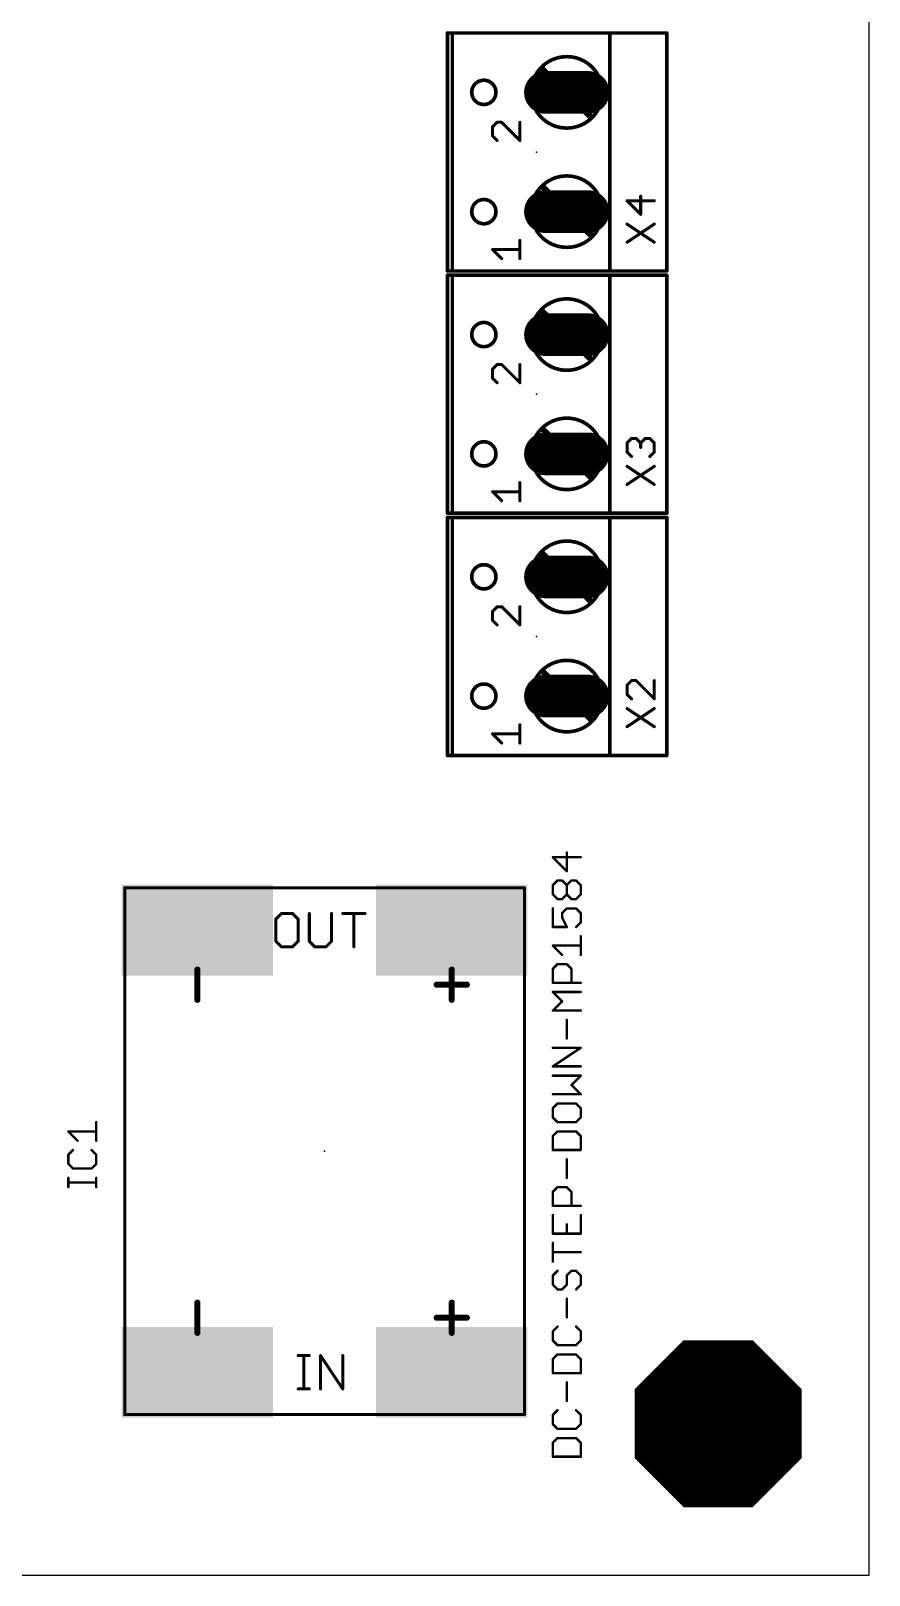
# Model space of a CAD drawing. Extents: x 28 to 146, y 32 to 158.
# Drawn here: x 110.9 to 146, y 31.8 to 96.5 of the extents above; entities that cross this region are included whole.
import ezdxf

# ---------------------------------------------------------------- set-up
doc = ezdxf.new("R2010")
doc.units = 0
for name, color, linetype in [('17', 94, 'CONTINUOUS'), ('18', 94, 'CONTINUOUS'), ('20', 178, 'CONTINUOUS'), ('21', 251, 'CONTINUOUS'), ('23', 178, 'CONTINUOUS'), ('25', 251, 'CONTINUOUS'), ('27', 251, 'CONTINUOUS'), ('51', 251, 'CONTINUOUS')]:
    doc.layers.add(name, color=color, linetype=linetype)

# ---------------------------------------------------------------- blocks, each defined once
blk = doc.blocks.new('SQUAREP')
blk.add_solid([(-0.5, -0.5), (0.5, -0.5), (-0.5, 0.5), (0.5, 0.5)])
blk = doc.blocks.new('LONGP100')
at = {"const_width": 1}
blk.add_lwpolyline([(-0.5, 0), (0.5, 0)], dxfattribs=at)
at = {"const_width": 0.5}
for points in [[(-0.5, 0.25, 1), (-0.5, -0.25)], [(0.5, -0.25, 1), (0.5, 0.25)]]:
    blk.add_lwpolyline(points, format="xyb", dxfattribs=at)
blk = doc.blocks.new('OCTAGONV')
at = {"const_width": 0.5}
blk.add_lwpolyline([(-0.25, -0.1036), (-0.25, 0.1036), (-0.1036, 0.25), (0.1036, 0.25), (0.25, 0.1036), (0.25, -0.1036), (0.1036, -0.25), (-0.1036, -0.25), (-0.25, -0.1036), (-0.25, 0.1036)], dxfattribs=at)

msp = doc.modelspace()

# ---------------------------------------------------------------- linework, layer by layer
at = {"layer": '20'}
for p, q in [((146.03, 31.75), (146.03, 158.42)), ((27.94, 31.75), (146.03, 31.75))]:
    msp.add_line(p, q, dxfattribs=at)
at = {"layer": '21'}
for points, const_width in [([(128.346, 96.433), (128.549, 96.433)], 0.1524), ([(128.346, 96.433), (128.346, 86.451)], 0.1524), ([(128.549, 86.451), (128.549, 96.433)], 0.1524), ([(128.549, 96.433), (135.153, 96.433)], 0.1524), ([(135.153, 94.833), (135.153, 96.433)], 0.1524), ([(135.153, 96.433), (137.541, 96.433)], 0.1524), ([(137.541, 86.451), (137.541, 96.433)], 0.1524), ([(130.4282, 92.6872), (130.2375, 92.4965)], 0.127), ([(130.6189, 92.6872), (130.4282, 92.6872)], 0.127), ([(131.3815, 91.9245), (130.6189, 92.6872)], 0.127), ([(131.3815, 92.6872), (131.3815, 91.9245)], 0.127), ([(135.153, 89.829), (135.153, 93.055)], 0.1524), ([(130.2375, 92.4965), (130.2375, 92.1152)], 0.127), ([(130.2375, 92.1152), (130.4282, 91.9245)], 0.127), ([(135.153, 86.451), (135.153, 88.051)], 0.1524), ([(131.3815, 86.9715), (131.3815, 87.7341)], 0.127), ([(130.6189, 86.9715), (130.2375, 87.3528)], 0.127), ([(130.2375, 87.3528), (131.3815, 87.3528)], 0.127), ([(128.549, 86.451), (128.346, 86.451)], 0.1524), ([(128.346, 86.273), (128.549, 86.273)], 0.1524), ([(128.346, 86.273), (128.346, 76.291)], 0.1524), ([(135.153, 86.451), (128.549, 86.451)], 0.1524), ([(128.549, 76.291), (128.549, 86.273)], 0.1524), ([(128.549, 86.273), (135.153, 86.273)], 0.1524), ([(137.541, 86.451), (135.153, 86.451)], 0.1524), ([(135.153, 84.673), (135.153, 86.273)], 0.1524), ([(135.153, 86.273), (137.541, 86.273)], 0.1524), ([(137.541, 76.291), (137.541, 86.273)], 0.1524), ([(135.153, 79.669), (135.153, 82.895)], 0.1524), ([(130.4282, 82.5272), (130.2375, 82.3365)], 0.127), ([(130.2375, 82.3365), (130.2375, 81.9552)], 0.127), ([(130.6189, 82.5272), (130.4282, 82.5272)], 0.127), ([(131.3815, 81.7645), (130.6189, 82.5272)], 0.127), ([(131.3815, 82.5272), (131.3815, 81.7645)], 0.127), ([(130.2375, 81.9552), (130.4282, 81.7645)], 0.127), ([(135.153, 76.291), (135.153, 77.891)], 0.1524), ([(130.6189, 76.8115), (130.2375, 77.1928)], 0.127), ([(130.2375, 77.1928), (131.3815, 77.1928)], 0.127), ([(131.3815, 76.8115), (131.3815, 77.5742)], 0.127), ([(128.549, 76.291), (128.346, 76.291)], 0.1524), ([(128.346, 76.113), (128.549, 76.113)], 0.1524), ([(128.346, 76.113), (128.346, 66.131)], 0.1524), ([(135.153, 76.291), (128.549, 76.291)], 0.1524), ([(128.549, 66.131), (128.549, 76.113)], 0.1524), ([(128.549, 76.113), (135.153, 76.113)], 0.1524), ([(137.541, 76.291), (135.153, 76.291)], 0.1524), ([(135.153, 74.513), (135.153, 76.113)], 0.1524), ([(135.153, 76.113), (137.541, 76.113)], 0.1524), ([(137.541, 66.131), (137.541, 76.113)], 0.1524), ([(135.153, 69.509), (135.153, 72.735)], 0.1524), ([(130.4282, 72.3672), (130.2375, 72.1765)], 0.127), ([(130.2375, 72.1765), (130.2375, 71.7952)], 0.127), ([(130.6189, 72.3672), (130.4282, 72.3672)], 0.127), ([(131.3815, 71.6045), (130.6189, 72.3672)], 0.127), ([(131.3815, 72.3672), (131.3815, 71.6045)], 0.127), ([(130.2375, 71.7952), (130.4282, 71.6045)], 0.127), ([(131.3815, 66.6515), (131.3815, 67.4142)], 0.127), ([(135.153, 66.131), (135.153, 67.731)], 0.1524), ([(130.6189, 66.6515), (130.2375, 67.0328)], 0.127), ([(130.2375, 67.0328), (131.3815, 67.0328)], 0.127), ([(128.549, 66.131), (128.346, 66.131)], 0.1524), ([(135.153, 66.131), (128.549, 66.131)], 0.1524), ([(137.541, 66.131), (135.153, 66.131)], 0.1524), ([(114.808, 38.481), (114.808, 60.579)], 0.127), ([(114.808, 60.579), (131.572, 60.579)], 0.127), ([(131.572, 60.579), (131.572, 38.481)], 0.127), ([(121.3816, 59.5007), (121.1486, 59.2677)], 0.127), ([(121.1486, 59.2677), (121.1486, 58.3355)], 0.127), ([(121.8477, 59.5007), (121.3816, 59.5007)], 0.127), ([(122.0807, 59.2677), (121.8477, 59.5007)], 0.127), ([(122.0807, 58.3355), (122.0807, 59.2677)], 0.127), ([(122.5519, 59.5007), (122.5519, 58.3355)], 0.127), ([(123.484, 58.3355), (123.484, 59.5007)], 0.127), ([(123.9551, 59.5007), (124.8873, 59.5007)], 0.127), ([(124.4212, 58.1025), (124.4212, 59.5007)], 0.127), ([(121.1486, 58.3355), (121.3816, 58.1025)], 0.127), ([(121.8477, 58.1025), (122.0807, 58.3355)], 0.127), ([(122.5519, 58.3355), (122.7849, 58.1025)], 0.127), ([(123.251, 58.1025), (123.484, 58.3355)], 0.127), ([(121.3816, 58.1025), (121.8477, 58.1025)], 0.127), ([(122.7849, 58.1025), (123.251, 58.1025)], 0.127), ([(117.856, 57.15), (117.856, 55.88)], 0.254), ([(128.524, 55.88), (128.524, 57.15)], 0.254), ([(129.159, 56.515), (127.889, 56.515)], 0.254), ([(117.856, 43.18), (117.856, 41.91)], 0.254), ([(128.524, 41.91), (128.524, 43.18)], 0.254), ([(129.159, 42.545), (127.889, 42.545)], 0.254), ([(122.0841, 40.9587), (122.5502, 40.9587)], 0.127), ([(122.3171, 39.5605), (122.3171, 40.9587)], 0.127), ([(123.0196, 39.5605), (123.0196, 40.9587)], 0.127), ([(123.0196, 40.9587), (123.9517, 39.5605)], 0.127), ([(123.9517, 39.5605), (123.9517, 40.9587)], 0.127), ([(122.0841, 39.5605), (122.5502, 39.5605)], 0.127), ([(131.572, 38.481), (114.808, 38.481)], 0.127)]:
    msp.add_lwpolyline(points, dxfattribs=dict(at, const_width=const_width))
for points, const_width in [([(128.346, 96.4711, 1), (128.346, 96.3949)], 0.0762), ([(128.3841, 96.433, 1), (128.3079, 96.433)], 0.0762), ([(128.5871, 96.433, 1), (128.5109, 96.433)], 0.0762), ([(128.549, 96.4711, 1), (128.549, 96.3949)], 0.0762), ([(128.549, 96.3949, 1), (128.549, 96.4711)], 0.0762), ([(135.1911, 96.433, 1), (135.1149, 96.433)], 0.0762), ([(135.153, 96.4711, 1), (135.153, 96.3949)], 0.0762), ([(135.153, 96.3949, 1), (135.153, 96.4711)], 0.0762), ([(137.5791, 96.433, 1), (137.5029, 96.433)], 0.0762), ([(137.541, 96.3949, 1), (137.541, 96.4711)], 0.0762), ([(135.1149, 94.833, 1), (135.1911, 94.833)], 0.0762), ([(129.8702, 93.4358, 1), (129.8702, 94.4518, 1), (129.8702, 93.4358)], 0.1524), ([(130.4282, 92.7189, 1), (130.4282, 92.6554)], 0.0635), ([(130.4506, 92.6647, 1), (130.4057, 92.7096)], 0.0635), ([(130.6413, 92.7096, 1), (130.5964, 92.6647)], 0.0635), ([(130.6189, 92.6554, 1), (130.6189, 92.7189)], 0.0635), ([(131.4133, 92.6872, 1), (131.3498, 92.6872)], 0.0635), ([(135.1911, 93.055, 1), (135.1149, 93.055)], 0.0762), ([(130.2693, 92.4965, 1), (130.2058, 92.4965)], 0.0635), ([(130.2151, 92.5189, 1), (130.26, 92.474)], 0.0635), ([(130.26, 92.1376, 1), (130.2151, 92.0927)], 0.0635), ([(130.2058, 92.1152, 1), (130.2693, 92.1152)], 0.0635), ([(130.4057, 91.902, 1), (130.4506, 91.947)], 0.0635), ([(131.359, 91.902, 1), (131.404, 91.947)], 0.0635), ([(131.3498, 91.9245, 1), (131.4133, 91.9245)], 0.0635), ([(129.8702, 88.432, 1), (129.8702, 89.448, 1), (129.8702, 88.432)], 0.1524), ([(135.1149, 89.829, 1), (135.1911, 89.829)], 0.0762), ([(135.1911, 88.051, 1), (135.1149, 88.051)], 0.0762), ([(131.4133, 87.7341, 1), (131.3498, 87.7341)], 0.0635), ([(130.2375, 87.3846, 1), (130.2375, 87.3211)], 0.0635), ([(130.26, 87.3753, 1), (130.2151, 87.3304)], 0.0635), ([(130.5964, 86.949, 1), (130.6413, 86.994)], 0.0635), ([(131.3498, 86.9715, 1), (131.4133, 86.9715)], 0.0635), ([(131.3815, 87.3211, 1), (131.3815, 87.3846)], 0.0635), ([(128.346, 86.4891, 1), (128.346, 86.4129)], 0.0762), ([(128.3079, 86.451, 1), (128.3841, 86.451)], 0.0762), ([(128.346, 86.3111, 1), (128.346, 86.2349)], 0.0762), ([(128.3841, 86.273, 1), (128.3079, 86.273)], 0.0762), ([(128.549, 86.4891, 1), (128.549, 86.4129)], 0.0762), ([(128.5109, 86.451, 1), (128.5871, 86.451)], 0.0762), ([(128.5871, 86.273, 1), (128.5109, 86.273)], 0.0762), ([(128.549, 86.3111, 1), (128.549, 86.2349)], 0.0762), ([(128.549, 86.4129, 1), (128.549, 86.4891)], 0.0762), ([(128.549, 86.2349, 1), (128.549, 86.3111)], 0.0762), ([(135.153, 86.4891, 1), (135.153, 86.4129)], 0.0762), ([(135.1149, 86.451, 1), (135.1911, 86.451)], 0.0762), ([(135.1911, 86.273, 1), (135.1149, 86.273)], 0.0762), ([(135.153, 86.3111, 1), (135.153, 86.2349)], 0.0762), ([(135.153, 86.4129, 1), (135.153, 86.4891)], 0.0762), ([(135.153, 86.2349, 1), (135.153, 86.3111)], 0.0762), ([(137.5029, 86.451, 1), (137.5791, 86.451)], 0.0762), ([(137.5791, 86.273, 1), (137.5029, 86.273)], 0.0762), ([(137.541, 86.4129, 1), (137.541, 86.4891)], 0.0762), ([(137.541, 86.2349, 1), (137.541, 86.3111)], 0.0762), ([(129.8702, 83.2758, 1), (129.8702, 84.2918, 1), (129.8702, 83.2758)], 0.1524), ([(135.1149, 84.673, 1), (135.1911, 84.673)], 0.0762), ([(135.1911, 82.895, 1), (135.1149, 82.895)], 0.0762), ([(130.2693, 82.3365, 1), (130.2058, 82.3365)], 0.0635), ([(130.2151, 82.3589, 1), (130.26, 82.314)], 0.0635), ([(130.4282, 82.5589, 1), (130.4282, 82.4954)], 0.0635), ([(130.4506, 82.5047, 1), (130.4057, 82.5496)], 0.0635), ([(130.6413, 82.5496, 1), (130.5964, 82.5047)], 0.0635), ([(130.6189, 82.4954, 1), (130.6189, 82.5589)], 0.0635), ([(131.4133, 82.5272, 1), (131.3498, 82.5272)], 0.0635), ([(130.26, 81.9776, 1), (130.2151, 81.9327)], 0.0635), ([(130.2058, 81.9552, 1), (130.2693, 81.9552)], 0.0635), ([(130.4057, 81.742, 1), (130.4506, 81.787)], 0.0635), ([(131.3498, 81.7645, 1), (131.4133, 81.7645)], 0.0635), ([(131.359, 81.742, 1), (131.404, 81.787)], 0.0635), ([(135.1149, 79.669, 1), (135.1911, 79.669)], 0.0762), ([(129.8702, 78.272, 1), (129.8702, 79.288, 1), (129.8702, 78.272)], 0.1524), ([(135.1911, 77.891, 1), (135.1149, 77.891)], 0.0762), ([(130.2375, 77.2246, 1), (130.2375, 77.1611)], 0.0635), ([(130.26, 77.2153, 1), (130.2151, 77.1704)], 0.0635), ([(131.4133, 77.5742, 1), (131.3498, 77.5742)], 0.0635), ([(131.3815, 77.1611, 1), (131.3815, 77.2246)], 0.0635), ([(130.5964, 76.789, 1), (130.6413, 76.834)], 0.0635), ([(131.3498, 76.8115, 1), (131.4133, 76.8115)], 0.0635), ([(128.346, 76.3291, 1), (128.346, 76.2529)], 0.0762), ([(128.3079, 76.291, 1), (128.3841, 76.291)], 0.0762), ([(128.346, 76.1511, 1), (128.346, 76.0749)], 0.0762), ([(128.3841, 76.113, 1), (128.3079, 76.113)], 0.0762), ([(128.549, 76.3291, 1), (128.549, 76.2529)], 0.0762), ([(128.5109, 76.291, 1), (128.5871, 76.291)], 0.0762), ([(128.5871, 76.113, 1), (128.5109, 76.113)], 0.0762), ([(128.549, 76.1511, 1), (128.549, 76.0749)], 0.0762), ([(128.549, 76.2529, 1), (128.549, 76.3291)], 0.0762), ([(128.549, 76.0749, 1), (128.549, 76.1511)], 0.0762), ([(135.153, 76.3291, 1), (135.153, 76.2529)], 0.0762), ([(135.1149, 76.291, 1), (135.1911, 76.291)], 0.0762), ([(135.1911, 76.113, 1), (135.1149, 76.113)], 0.0762), ([(135.153, 76.1511, 1), (135.153, 76.0749)], 0.0762), ([(135.153, 76.2529, 1), (135.153, 76.3291)], 0.0762), ([(135.153, 76.0749, 1), (135.153, 76.1511)], 0.0762), ([(137.5029, 76.291, 1), (137.5791, 76.291)], 0.0762), ([(137.5791, 76.113, 1), (137.5029, 76.113)], 0.0762), ([(137.541, 76.2529, 1), (137.541, 76.3291)], 0.0762), ([(137.541, 76.0749, 1), (137.541, 76.1511)], 0.0762), ([(135.1149, 74.513, 1), (135.1911, 74.513)], 0.0762), ([(129.8702, 73.1158, 1), (129.8702, 74.1318, 1), (129.8702, 73.1158)], 0.1524), ([(135.1911, 72.735, 1), (135.1149, 72.735)], 0.0762), ([(130.2693, 72.1765, 1), (130.2058, 72.1765)], 0.0635), ([(130.2151, 72.1989, 1), (130.26, 72.154)], 0.0635), ([(130.4282, 72.3989, 1), (130.4282, 72.3354)], 0.0635), ([(130.4506, 72.3447, 1), (130.4057, 72.3896)], 0.0635), ([(130.6413, 72.3896, 1), (130.5964, 72.3447)], 0.0635), ([(130.6189, 72.3354, 1), (130.6189, 72.3989)], 0.0635), ([(131.4133, 72.3672, 1), (131.3498, 72.3672)], 0.0635), ([(130.26, 71.8176, 1), (130.2151, 71.7727)], 0.0635), ([(130.2058, 71.7952, 1), (130.2693, 71.7952)], 0.0635), ([(130.4057, 71.582, 1), (130.4506, 71.627)], 0.0635), ([(131.3498, 71.6045, 1), (131.4133, 71.6045)], 0.0635), ([(131.359, 71.582, 1), (131.404, 71.627)], 0.0635), ([(135.1149, 69.509, 1), (135.1911, 69.509)], 0.0762), ([(129.8702, 68.112, 1), (129.8702, 69.128, 1), (129.8702, 68.112)], 0.1524), ([(131.4133, 67.4142, 1), (131.3498, 67.4142)], 0.0635), ([(135.1911, 67.731, 1), (135.1149, 67.731)], 0.0762), ([(130.2375, 67.0646, 1), (130.2375, 67.0011)], 0.0635), ([(130.26, 67.0553, 1), (130.2151, 67.0104)], 0.0635), ([(131.3815, 67.0011, 1), (131.3815, 67.0646)], 0.0635), ([(128.346, 66.1691, 1), (128.346, 66.0929)], 0.0762), ([(128.3079, 66.131, 1), (128.3841, 66.131)], 0.0762), ([(128.549, 66.1691, 1), (128.549, 66.0929)], 0.0762), ([(128.5109, 66.131, 1), (128.5871, 66.131)], 0.0762), ([(128.549, 66.0929, 1), (128.549, 66.1691)], 0.0762), ([(130.5964, 66.629, 1), (130.6413, 66.674)], 0.0635), ([(131.3498, 66.6515, 1), (131.4133, 66.6515)], 0.0635), ([(135.153, 66.1691, 1), (135.153, 66.0929)], 0.0762), ([(135.1149, 66.131, 1), (135.1911, 66.131)], 0.0762), ([(135.153, 66.0929, 1), (135.153, 66.1691)], 0.0762), ([(137.5029, 66.131, 1), (137.5791, 66.131)], 0.0762), ([(137.541, 66.0929, 1), (137.541, 66.1691)], 0.0762), ([(114.808, 60.6108, 1), (114.808, 60.5472)], 0.0635), ([(114.8398, 60.579, 1), (114.7763, 60.579)], 0.0635), ([(131.6037, 60.579, 1), (131.5403, 60.579)], 0.0635), ([(131.572, 60.5472, 1), (131.572, 60.6108)], 0.0635), ([(121.1803, 59.2677, 1), (121.1168, 59.2677)], 0.0635), ([(121.1261, 59.2901, 1), (121.171, 59.2452)], 0.0635), ([(121.3816, 59.5324, 1), (121.3816, 59.4689)], 0.0635), ([(121.4041, 59.4782, 1), (121.3592, 59.5231)], 0.0635), ([(121.8701, 59.5231, 1), (121.8252, 59.4782)], 0.0635), ([(121.8477, 59.4689, 1), (121.8477, 59.5324)], 0.0635), ([(122.1125, 59.2677, 1), (122.049, 59.2677)], 0.0635), ([(122.0583, 59.2452, 1), (122.1032, 59.2901)], 0.0635), ([(122.5836, 59.5007, 1), (122.5201, 59.5007)], 0.0635), ([(123.5157, 59.5007, 1), (123.4522, 59.5007)], 0.0635), ([(123.9551, 59.5324, 1), (123.9551, 59.4689)], 0.0635), ([(124.453, 59.5007, 1), (124.3894, 59.5007)], 0.0635), ([(124.8873, 59.4689, 1), (124.8873, 59.5324)], 0.0635), ([(121.1168, 58.3355, 1), (121.1803, 58.3355)], 0.0635), ([(121.171, 58.358, 1), (121.1261, 58.3131)], 0.0635), ([(122.049, 58.3355, 1), (122.1125, 58.3355)], 0.0635), ([(122.1032, 58.3131, 1), (122.0583, 58.358)], 0.0635), ([(122.5201, 58.3355, 1), (122.5836, 58.3355)], 0.0635), ([(122.5743, 58.358, 1), (122.5294, 58.3131)], 0.0635), ([(123.4522, 58.3355, 1), (123.5157, 58.3355)], 0.0635), ([(123.5064, 58.3131, 1), (123.4615, 58.358)], 0.0635), ([(121.3816, 58.1343, 1), (121.3816, 58.0708)], 0.0635), ([(121.3592, 58.08, 1), (121.4041, 58.125)], 0.0635), ([(121.8252, 58.125, 1), (121.8701, 58.08)], 0.0635), ([(121.8477, 58.0708, 1), (121.8477, 58.1343)], 0.0635), ([(122.7849, 58.1343, 1), (122.7849, 58.0708)], 0.0635), ([(122.7624, 58.08, 1), (122.8073, 58.125)], 0.0635), ([(123.2285, 58.125, 1), (123.2734, 58.08)], 0.0635), ([(123.251, 58.0708, 1), (123.251, 58.1343)], 0.0635), ([(124.3894, 58.1025, 1), (124.453, 58.1025)], 0.0635), ([(117.9195, 57.15, 1), (117.7925, 57.15)], 0.127), ([(128.5875, 57.15, 1), (128.4605, 57.15)], 0.127), ([(127.889, 56.5785, 1), (127.889, 56.4515)], 0.127), ([(129.159, 56.4515, 1), (129.159, 56.5785)], 0.127), ([(117.7925, 55.88, 1), (117.9195, 55.88)], 0.127), ([(128.4605, 55.88, 1), (128.5875, 55.88)], 0.127), ([(117.9195, 43.18, 1), (117.7925, 43.18)], 0.127), ([(128.5875, 43.18, 1), (128.4605, 43.18)], 0.127), ([(127.889, 42.6085, 1), (127.889, 42.4815)], 0.127), ([(129.159, 42.4815, 1), (129.159, 42.6085)], 0.127), ([(117.7925, 41.91, 1), (117.9195, 41.91)], 0.127), ([(128.4605, 41.91, 1), (128.5875, 41.91)], 0.127), ([(122.0841, 40.9904, 1), (122.0841, 40.9269)], 0.0635), ([(122.3489, 40.9587, 1), (122.2854, 40.9587)], 0.0635), ([(122.5502, 40.9269, 1), (122.5502, 40.9904)], 0.0635), ([(123.0514, 40.9587, 1), (122.9879, 40.9587)], 0.0635), ([(123.046, 40.9763, 1), (122.9932, 40.9411)], 0.0635), ([(123.9835, 40.9587, 1), (123.92, 40.9587)], 0.0635), ([(122.0841, 39.5923, 1), (122.0841, 39.5288)], 0.0635), ([(122.2854, 39.5605, 1), (122.3489, 39.5605)], 0.0635), ([(122.5502, 39.5288, 1), (122.5502, 39.5923)], 0.0635), ([(122.9879, 39.5605, 1), (123.0514, 39.5605)], 0.0635), ([(123.92, 39.5605, 1), (123.9835, 39.5605)], 0.0635), ([(123.9253, 39.5429, 1), (123.9782, 39.5781)], 0.0635), ([(114.808, 38.5128, 1), (114.808, 38.4492)], 0.0635), ([(114.7763, 38.481, 1), (114.8398, 38.481)], 0.0635), ([(131.5403, 38.481, 1), (131.6037, 38.481)], 0.0635), ([(131.572, 38.4492, 1), (131.572, 38.5128)], 0.0635)]:
    msp.add_lwpolyline(points, format="xyb", dxfattribs=dict(at, const_width=const_width))
at = {"layer": '23'}
for p in [(132.08, 91.44), (132.08, 81.28), (132.08, 71.12), (123.19, 49.53)]:
    msp.add_point(p, dxfattribs=at)
at = {"layer": '25'}
for points, const_width in [([(137.0203, 89.3987), (135.8763, 89.3987)], 0.127), ([(135.8763, 89.3987), (136.4483, 88.8267)], 0.127), ([(136.4483, 88.8267), (136.4483, 89.5893)], 0.127), ([(135.8763, 87.6573), (137.0203, 88.42)], 0.127), ([(135.8763, 88.42), (137.0203, 87.6573)], 0.127), ([(135.8763, 79.2387), (136.067, 79.4293)], 0.127), ([(135.8763, 78.8574), (135.8763, 79.2387)], 0.127), ([(136.067, 79.4293), (136.2577, 79.4293)], 0.127), ([(136.2577, 79.4293), (136.4483, 79.2387)], 0.127), ([(136.4483, 79.2387), (136.639, 79.4293)], 0.127), ([(136.4483, 79.2387), (136.4483, 79.048)], 0.127), ([(136.639, 79.4293), (136.8296, 79.4293)], 0.127), ([(136.8296, 79.4293), (137.0203, 79.2387)], 0.127), ([(137.0203, 79.2387), (137.0203, 78.8574)], 0.127), ([(136.067, 78.6667), (135.8763, 78.8574)], 0.127), ([(137.0203, 78.8574), (136.8296, 78.6667)], 0.127), ([(135.8763, 77.4973), (137.0203, 78.26)], 0.127), ([(135.8763, 78.26), (137.0203, 77.4973)], 0.127), ([(136.067, 69.2693), (135.8763, 69.0787)], 0.127), ([(136.2577, 69.2693), (136.067, 69.2693)], 0.127), ([(137.0203, 68.5067), (136.2577, 69.2693)], 0.127), ([(137.0203, 69.2693), (137.0203, 68.5067)], 0.127), ([(135.8763, 69.0787), (135.8763, 68.6974)], 0.127), ([(135.8763, 68.6974), (136.067, 68.5067)], 0.127), ([(135.8763, 67.3373), (137.0203, 68.1)], 0.127), ([(135.8763, 68.1), (137.0203, 67.3373)], 0.127), ([(113.6142, 49.9706), (113.6142, 50.7502)], 0.1016), ([(112.8346, 49.9706), (112.4448, 50.3604)], 0.1016), ([(112.4448, 50.3604), (113.6142, 50.3604)], 0.1016), ([(112.6397, 49.5808), (112.4448, 49.3859)], 0.1016), ([(112.4448, 49.3859), (112.4448, 48.9961)], 0.1016), ([(113.6142, 49.3859), (113.4193, 49.5808)], 0.1016), ([(113.6142, 48.9961), (113.6142, 49.3859)], 0.1016), ([(112.4448, 48.9961), (112.6397, 48.8012)], 0.1016), ([(112.6397, 48.8012), (113.4193, 48.8012)], 0.1016), ([(113.4193, 48.8012), (113.6142, 48.9961)], 0.1016), ([(112.4448, 48.0216), (112.4448, 48.4114)], 0.1016), ([(113.6142, 48.2165), (112.4448, 48.2165)], 0.1016), ([(113.6142, 48.0216), (113.6142, 48.4114)], 0.1016)]:
    msp.add_lwpolyline(points, dxfattribs=dict(at, const_width=const_width))
for points, const_width in [([(135.8763, 89.4304, 1), (135.8763, 89.3669)], 0.0635), ([(135.8988, 89.4211, 1), (135.8539, 89.3762)], 0.0635), ([(136.4801, 89.5893, 1), (136.4166, 89.5893)], 0.0635), ([(137.0203, 89.3669, 1), (137.0203, 89.4304)], 0.0635), ([(136.4166, 88.8267, 1), (136.4801, 88.8267)], 0.0635), ([(136.4259, 88.8042, 1), (136.4708, 88.8491)], 0.0635), ([(135.8939, 88.4464, 1), (135.8587, 88.3935)], 0.0635), ([(137.0379, 88.3935, 1), (137.0027, 88.4464)], 0.0635), ([(135.8587, 87.6837, 1), (135.8939, 87.6309)], 0.0635), ([(137.0027, 87.6309, 1), (137.0379, 87.6837)], 0.0635), ([(135.9081, 79.2387, 1), (135.8446, 79.2387)], 0.0635), ([(135.8539, 79.2611, 1), (135.8988, 79.2162)], 0.0635), ([(136.067, 79.4611, 1), (136.067, 79.3976)], 0.0635), ([(136.0894, 79.4069, 1), (136.0445, 79.4518)], 0.0635), ([(136.2801, 79.4518, 1), (136.2352, 79.4069)], 0.0635), ([(136.2577, 79.3976, 1), (136.2577, 79.4611)], 0.0635), ([(136.4801, 79.2387, 1), (136.4166, 79.2387)], 0.0635), ([(136.4259, 79.2611, 1), (136.4708, 79.2162)], 0.0635), ([(136.4166, 79.048, 1), (136.4801, 79.048)], 0.0635), ([(136.4259, 79.2162, 1), (136.4708, 79.2611)], 0.0635), ([(136.639, 79.4611, 1), (136.639, 79.3976)], 0.0635), ([(136.6614, 79.4069, 1), (136.6165, 79.4518)], 0.0635), ([(136.8521, 79.4518, 1), (136.8072, 79.4069)], 0.0635), ([(136.8296, 79.3976, 1), (136.8296, 79.4611)], 0.0635), ([(137.0521, 79.2387, 1), (136.9886, 79.2387)], 0.0635), ([(136.9978, 79.2162, 1), (137.0428, 79.2611)], 0.0635), ([(135.8988, 78.8798, 1), (135.8539, 78.8349)], 0.0635), ([(135.8446, 78.8574, 1), (135.9081, 78.8574)], 0.0635), ([(136.0445, 78.6442, 1), (136.0894, 78.6891)], 0.0635), ([(136.8072, 78.6891, 1), (136.8521, 78.6442)], 0.0635), ([(136.9886, 78.8574, 1), (137.0521, 78.8574)], 0.0635), ([(137.0428, 78.8349, 1), (136.9978, 78.8798)], 0.0635), ([(135.8939, 78.2864, 1), (135.8587, 78.2335)], 0.0635), ([(137.0379, 78.2335, 1), (137.0027, 78.2864)], 0.0635), ([(135.8587, 77.5237, 1), (135.8939, 77.4709)], 0.0635), ([(137.0027, 77.4709, 1), (137.0379, 77.5237)], 0.0635), ([(136.067, 69.3011, 1), (136.067, 69.2376)], 0.0635), ([(136.0894, 69.2469, 1), (136.0445, 69.2918)], 0.0635), ([(136.2801, 69.2918, 1), (136.2352, 69.2469)], 0.0635), ([(136.2577, 69.2376, 1), (136.2577, 69.3011)], 0.0635), ([(137.0521, 69.2693, 1), (136.9886, 69.2693)], 0.0635), ([(135.9081, 69.0787, 1), (135.8446, 69.0787)], 0.0635), ([(135.8539, 69.1011, 1), (135.8988, 69.0562)], 0.0635), ([(135.8988, 68.7198, 1), (135.8539, 68.6749)], 0.0635), ([(135.8446, 68.6974, 1), (135.9081, 68.6974)], 0.0635), ([(135.8939, 68.1264, 1), (135.8587, 68.0735)], 0.0635), ([(136.0445, 68.4842, 1), (136.0894, 68.5291)], 0.0635), ([(136.9886, 68.5067, 1), (137.0521, 68.5067)], 0.0635), ([(136.9978, 68.4842, 1), (137.0428, 68.5291)], 0.0635), ([(137.0379, 68.0735, 1), (137.0027, 68.1264)], 0.0635), ([(135.8587, 67.3637, 1), (135.8939, 67.3109)], 0.0635), ([(137.0027, 67.3109, 1), (137.0379, 67.3637)], 0.0635), ([(113.6396, 50.7502, 1), (113.5888, 50.7502)], 0.0508), ([(112.4628, 50.3784, 1), (112.4268, 50.3424)], 0.0508), ([(112.4448, 50.3858, 1), (112.4448, 50.335)], 0.0508), ([(112.8166, 49.9526, 1), (112.8526, 49.9886)], 0.0508), ([(113.5888, 49.9706, 1), (113.6396, 49.9706)], 0.0508), ([(113.6142, 50.335, 1), (113.6142, 50.3858)], 0.0508), ([(112.4268, 49.4039, 1), (112.4628, 49.3679)], 0.0508), ([(112.4702, 49.3859, 1), (112.4194, 49.3859)], 0.0508), ([(112.6577, 49.5628, 1), (112.6217, 49.5988)], 0.0508), ([(113.4373, 49.5988, 1), (113.4013, 49.5628)], 0.0508), ([(113.6396, 49.3859, 1), (113.5888, 49.3859)], 0.0508), ([(113.5962, 49.3679, 1), (113.6322, 49.4039)], 0.0508), ([(112.4628, 49.0141, 1), (112.4268, 48.9781)], 0.0508), ([(112.4194, 48.9961, 1), (112.4702, 48.9961)], 0.0508), ([(112.6397, 48.8266, 1), (112.6397, 48.7758)], 0.0508), ([(112.6217, 48.7832, 1), (112.6577, 48.8192)], 0.0508), ([(113.4013, 48.8192, 1), (113.4373, 48.7832)], 0.0508), ([(113.4193, 48.7758, 1), (113.4193, 48.8266)], 0.0508), ([(113.5888, 48.9961, 1), (113.6396, 48.9961)], 0.0508), ([(113.6322, 48.9781, 1), (113.5962, 49.0141)], 0.0508), ([(112.4702, 48.4114, 1), (112.4194, 48.4114)], 0.0508), ([(112.4448, 48.2419, 1), (112.4448, 48.1911)], 0.0508), ([(112.4194, 48.0216, 1), (112.4702, 48.0216)], 0.0508), ([(113.6396, 48.4114, 1), (113.5888, 48.4114)], 0.0508), ([(113.5888, 48.0216, 1), (113.6396, 48.0216)], 0.0508), ([(113.6142, 48.1911, 1), (113.6142, 48.2419)], 0.0508)]:
    msp.add_lwpolyline(points, format="xyb", dxfattribs=dict(at, const_width=const_width))
at = {"layer": '27', "const_width": 0.0508}
for points in [[(132.7828, 61.8774, 1), (132.7468, 61.8415)], [(132.7648, 61.8848, 1), (132.7648, 61.834)], [(133.3749, 62.0543, 1), (133.3241, 62.0543)], [(133.9342, 61.834, 1), (133.9342, 61.8848)], [(132.9597, 60.9103, 1), (132.9597, 60.8595)], [(132.9777, 60.867, 1), (132.9417, 60.9029)], [(133.1726, 60.9029, 1), (133.1366, 60.867)], [(133.1546, 60.8595, 1), (133.1546, 60.9103)], [(133.3241, 61.2747, 1), (133.3749, 61.2747)], [(133.3315, 61.2568, 1), (133.3675, 61.2927)], [(133.5444, 60.9103, 1), (133.5444, 60.8595)], [(133.5624, 60.867, 1), (133.5264, 60.9029)], [(133.7573, 60.9029, 1), (133.7213, 60.867)], [(133.7393, 60.8595, 1), (133.7393, 60.9103)], [(132.7902, 60.69, 1), (132.7394, 60.69)], [(132.7468, 60.708, 1), (132.7828, 60.6721)], [(132.7828, 60.3182, 1), (132.7468, 60.2823)], [(132.7394, 60.3002, 1), (132.7902, 60.3002)], [(133.3749, 60.69, 1), (133.3241, 60.69)], [(133.3315, 60.708, 1), (133.3675, 60.6721)], [(133.3675, 60.3182, 1), (133.3315, 60.2823)], [(133.3241, 60.3002, 1), (133.3749, 60.3002)], [(133.3315, 60.6721, 1), (133.3675, 60.708)], [(133.3675, 60.2823, 1), (133.3315, 60.3182)], [(133.9596, 60.69, 1), (133.9088, 60.69)], [(133.9088, 60.3002, 1), (133.9596, 60.3002)], [(133.9162, 60.6721, 1), (133.9522, 60.708)], [(133.9522, 60.2823, 1), (133.9162, 60.3182)], [(132.7902, 59.7155, 1), (132.7394, 59.7155)], [(132.9597, 60.1307, 1), (132.9597, 60.0799)], [(132.9417, 60.0874, 1), (132.9777, 60.1233)], [(133.1366, 60.1233, 1), (133.1726, 60.0874)], [(133.1546, 60.0799, 1), (133.1546, 60.1307)], [(133.3495, 59.7409, 1), (133.3495, 59.6901)], [(133.3675, 59.6976, 1), (133.3315, 59.7335)], [(133.5444, 60.1307, 1), (133.5444, 60.0799)], [(133.5264, 60.0874, 1), (133.5624, 60.1233)], [(133.7213, 60.1233, 1), (133.7573, 60.0874)], [(133.7573, 59.7335, 1), (133.7213, 59.6976)], [(133.7393, 60.0799, 1), (133.7393, 60.1307)], [(133.7393, 59.6901, 1), (133.7393, 59.7409)], [(132.7648, 58.9613, 1), (132.7648, 58.9105)], [(132.7394, 58.9359, 1), (132.7902, 58.9359)], [(133.18, 59.5206, 1), (133.1292, 59.5206)], [(133.1366, 59.5386, 1), (133.1726, 59.5027)], [(133.1773, 59.3371, 1), (133.1319, 59.3144)], [(133.1292, 59.3257, 1), (133.18, 59.3257)], [(133.3268, 58.9246, 1), (133.3722, 58.9473)], [(133.3495, 58.9105, 1), (133.3495, 58.9613)], [(133.7213, 58.9539, 1), (133.7573, 58.918)], [(133.9596, 59.5206, 1), (133.9088, 59.5206)], [(133.9088, 59.1308, 1), (133.9596, 59.1308)], [(133.9162, 59.5027, 1), (133.9522, 59.5386)], [(133.9522, 59.1129, 1), (133.9162, 59.1488)], [(133.9596, 58.5461, 1), (133.9088, 58.5461)], [(132.7828, 58.1743, 1), (132.7468, 58.1384)], [(132.7648, 58.1817, 1), (132.7648, 58.1309)], [(133.1366, 57.7486, 1), (133.1726, 57.7845)], [(133.9088, 57.7666, 1), (133.9596, 57.7666)], [(133.9342, 58.1309, 1), (133.9342, 58.1817)], [(132.7902, 57.1819, 1), (132.7394, 57.1819)], [(132.7468, 57.1998, 1), (132.7828, 57.1639)], [(132.9597, 57.4021, 1), (132.9597, 57.3514)], [(132.9777, 57.3588, 1), (132.9417, 57.3947)], [(133.3675, 57.3947, 1), (133.3315, 57.3588)], [(133.3495, 57.3514, 1), (133.3495, 57.4021)], [(133.5698, 57.1819, 1), (133.519, 57.1819)], [(133.5264, 57.1639, 1), (133.5624, 57.1998)], [(132.7648, 56.6226, 1), (132.7648, 56.5718)], [(132.7394, 56.5972, 1), (132.7902, 56.5972)], [(133.519, 56.5972, 1), (133.5698, 56.5972)], [(133.9342, 56.5718, 1), (133.9342, 56.6226)], [(132.7828, 56.2253, 1), (132.7468, 56.1894)], [(132.7648, 56.2328, 1), (132.7648, 56.182)], [(133.1726, 55.7996, 1), (133.1366, 55.8355)], [(133.1366, 55.7996, 1), (133.1726, 55.8355)], [(133.9342, 56.182, 1), (133.9342, 56.2328)], [(132.7648, 55.4532, 1), (132.7648, 55.4024)], [(132.7468, 55.4457, 1), (132.7828, 55.4098)], [(133.3749, 55.038, 1), (133.3241, 55.038)], [(133.9342, 55.4024, 1), (133.9342, 55.4532)], [(132.7648, 53.894, 1), (132.7648, 53.8432)], [(133.3241, 54.2584, 1), (133.3749, 54.2584)], [(133.9483, 53.8474, 1), (133.9201, 53.8897)], [(133.9342, 53.8432, 1), (133.9342, 53.894)], [(132.7648, 53.1144, 1), (132.7648, 53.0636)], [(132.7507, 53.1101, 1), (132.7789, 53.0678)], [(133.9342, 53.0636, 1), (133.9342, 53.1144)], [(132.7648, 52.7246, 1), (132.7648, 52.6738)], [(133.9522, 52.6812, 1), (133.9162, 52.7171)], [(133.9342, 52.6738, 1), (133.9342, 52.7246)], [(132.7648, 51.945, 1), (132.7648, 51.8942)], [(133.5624, 52.3273, 1), (133.5264, 52.2914)], [(133.5264, 52.3273, 1), (133.5624, 52.2914)], [(133.9162, 51.9016, 1), (133.9522, 51.9375)], [(133.9342, 51.8942, 1), (133.9342, 51.945)], [(132.7902, 51.3349, 1), (132.7394, 51.3349)], [(132.7468, 51.3528, 1), (132.7828, 51.3169)], [(132.9597, 51.5552, 1), (132.9597, 51.5044)], [(132.9777, 51.5118, 1), (132.9417, 51.5477)], [(133.7573, 51.5477, 1), (133.7213, 51.5118)], [(133.7393, 51.5044, 1), (133.7393, 51.5552)], [(133.9596, 51.3349, 1), (133.9088, 51.3349)], [(133.9162, 51.3169, 1), (133.9522, 51.3528)], [(132.7828, 50.963, 1), (132.7468, 50.9271)], [(132.7394, 50.9451, 1), (132.7902, 50.9451)], [(132.9597, 50.7756, 1), (132.9597, 50.7248)], [(132.9417, 50.7322, 1), (132.9777, 50.7681)], [(133.7213, 50.7681, 1), (133.7573, 50.7322)], [(133.7393, 50.7248, 1), (133.7393, 50.7756)], [(133.9088, 50.9451, 1), (133.9596, 50.9451)], [(133.9522, 50.9271, 1), (133.9162, 50.963)], [(132.7902, 50.1655, 1), (132.7394, 50.1655)], [(132.7468, 50.1834, 1), (132.7828, 50.1475)], [(132.9597, 50.3858, 1), (132.9597, 50.335)], [(132.9777, 50.3424, 1), (132.9417, 50.3783)], [(133.7573, 50.3783, 1), (133.7213, 50.3424)], [(133.7393, 50.335, 1), (133.7393, 50.3858)], [(133.9596, 50.1655, 1), (133.9088, 50.1655)], [(133.9162, 50.1475, 1), (133.9522, 50.1834)], [(132.7648, 49.6062, 1), (132.7648, 49.5554)], [(132.7394, 49.5808, 1), (132.7902, 49.5808)], [(133.3749, 49.191, 1), (133.3241, 49.191)], [(133.9088, 49.5808, 1), (133.9596, 49.5808)], [(133.9342, 49.5554, 1), (133.9342, 49.6062)], [(132.9597, 48.047, 1), (132.9597, 47.9962)], [(132.9777, 48.0036, 1), (132.9417, 48.0395)], [(133.3241, 48.4114, 1), (133.3749, 48.4114)], [(133.3675, 48.0395, 1), (133.3315, 48.0036)], [(133.3495, 47.9962, 1), (133.3495, 48.047)], [(132.7902, 47.8267, 1), (132.7394, 47.8267)], [(132.7468, 47.8446, 1), (132.7828, 47.8087)], [(132.7648, 47.2674, 1), (132.7648, 47.2166)], [(133.5698, 47.8267, 1), (133.519, 47.8267)], [(133.5264, 47.8087, 1), (133.5624, 47.8446)], [(133.9342, 47.2166, 1), (133.9342, 47.2674)], [(132.7394, 47.242, 1), (132.7902, 47.242)], [(132.7902, 46.8522, 1), (132.7394, 46.8522)], [(133.519, 47.242, 1), (133.5698, 47.242)], [(133.9596, 46.8522, 1), (133.9088, 46.8522)], [(132.7648, 46.098, 1), (132.7648, 46.0472)], [(132.7394, 46.0726, 1), (132.7902, 46.0726)], [(133.3749, 46.4624, 1), (133.3241, 46.4624)], [(133.3241, 46.0726, 1), (133.3749, 46.0726)], [(133.9088, 46.0726, 1), (133.9596, 46.0726)], [(133.9342, 46.0472, 1), (133.9342, 46.098)], [(132.7902, 45.6828, 1), (132.7394, 45.6828)], [(132.7648, 45.3184, 1), (132.7648, 45.2676)], [(133.9342, 45.2676, 1), (133.9342, 45.3184)], [(132.7394, 44.9032, 1), (132.7902, 44.9032)], [(132.7902, 44.3185, 1), (132.7394, 44.3185)], [(132.7468, 44.3364, 1), (132.7828, 44.3005)], [(132.9777, 44.4954, 1), (132.9417, 44.5313)], [(133.3749, 44.3185, 1), (133.3241, 44.3185)], [(133.3315, 44.3364, 1), (133.3675, 44.3005)], [(133.5444, 44.5388, 1), (133.5444, 44.488)], [(133.5624, 44.4954, 1), (133.5264, 44.5313)], [(133.7573, 44.5313, 1), (133.7213, 44.4954)], [(133.7393, 44.488, 1), (133.7393, 44.5388)], [(133.9596, 44.3185, 1), (133.9088, 44.3185)], [(133.9162, 44.3005, 1), (133.9522, 44.3364)], [(132.7828, 43.9466, 1), (132.7468, 43.9107)], [(132.7394, 43.9287, 1), (132.7902, 43.9287)], [(132.9597, 43.7592, 1), (132.9597, 43.7084)], [(132.9417, 43.7158, 1), (132.9777, 43.7517)], [(133.1366, 43.7517, 1), (133.1726, 43.7158)], [(133.1546, 43.7084, 1), (133.1546, 43.7592)], [(133.3241, 43.9287, 1), (133.3749, 43.9287)], [(133.3675, 43.9107, 1), (133.3315, 43.9466)], [(133.7213, 43.7517, 1), (133.7573, 43.7158)], [(133.9088, 43.9287, 1), (133.9596, 43.9287)], [(133.9522, 43.9107, 1), (133.9162, 43.9466)], [(133.3749, 43.344, 1), (133.3241, 43.344)], [(132.9777, 42.1566, 1), (132.9417, 42.1926)], [(133.3241, 42.5644, 1), (133.3749, 42.5644)], [(133.7573, 42.1926, 1), (133.7213, 42.1566)], [(132.7468, 41.9977, 1), (132.7828, 41.9617)], [(132.7828, 41.6079, 1), (132.7468, 41.5719)], [(132.7902, 41.9797, 1), (132.7394, 41.9797)], [(132.7394, 41.5899, 1), (132.7902, 41.5899)], [(133.9596, 41.9797, 1), (133.9088, 41.9797)], [(133.9088, 41.5899, 1), (133.9596, 41.5899)], [(133.9162, 41.9617, 1), (133.9522, 41.9977)], [(133.9522, 41.5719, 1), (133.9162, 41.6079)], [(132.7468, 40.8283, 1), (132.7828, 40.7923)], [(132.7902, 40.8103, 1), (132.7394, 40.8103)], [(132.9597, 41.4204, 1), (132.9597, 41.3696)], [(132.9597, 41.0306, 1), (132.9597, 40.9798)], [(132.9417, 41.377, 1), (132.9777, 41.413)], [(132.9777, 40.9872, 1), (132.9417, 41.0232)], [(133.7213, 41.413, 1), (133.7573, 41.377)], [(133.7573, 41.0232, 1), (133.7213, 40.9872)], [(133.7393, 41.3696, 1), (133.7393, 41.4204)], [(133.7393, 40.9798, 1), (133.7393, 41.0306)], [(133.9596, 40.8103, 1), (133.9088, 40.8103)], [(133.9162, 40.7923, 1), (133.9522, 40.8283)], [(132.7648, 40.251, 1), (132.7648, 40.2002)], [(132.7394, 40.2256, 1), (132.7902, 40.2256)], [(133.9088, 40.2256, 1), (133.9596, 40.2256)], [(133.9342, 40.2002, 1), (133.9342, 40.251)], [(133.3749, 39.8358, 1), (133.3241, 39.8358)], [(133.3241, 39.0562, 1), (133.3749, 39.0562)], [(132.7468, 38.4895, 1), (132.7828, 38.4535)], [(132.7902, 38.4715, 1), (132.7394, 38.4715)], [(132.9777, 38.6484, 1), (132.9417, 38.6844)], [(133.7573, 38.6844, 1), (133.7213, 38.6484)], [(133.9596, 38.4715, 1), (133.9088, 38.4715)], [(133.9162, 38.4535, 1), (133.9522, 38.4895)], [(132.7828, 38.0997, 1), (132.7468, 38.0637)], [(132.7394, 38.0817, 1), (132.7902, 38.0817)], [(132.9597, 37.9122, 1), (132.9597, 37.8614)], [(132.9417, 37.8688, 1), (132.9777, 37.9048)], [(133.7213, 37.9048, 1), (133.7573, 37.8688)], [(133.7393, 37.8614, 1), (133.7393, 37.9122)], [(133.9088, 38.0817, 1), (133.9596, 38.0817)], [(133.9522, 38.0637, 1), (133.9162, 38.0997)], [(132.7468, 37.3201, 1), (132.7828, 37.2841)], [(132.7902, 37.3021, 1), (132.7394, 37.3021)], [(132.9597, 37.5224, 1), (132.9597, 37.4716)], [(132.9777, 37.479, 1), (132.9417, 37.515)], [(133.7573, 37.515, 1), (133.7213, 37.479)], [(133.7393, 37.4716, 1), (133.7393, 37.5224)], [(133.9596, 37.3021, 1), (133.9088, 37.3021)], [(133.9162, 37.2841, 1), (133.9522, 37.3201)], [(132.7648, 36.7428, 1), (132.7648, 36.692)], [(132.7394, 36.7174, 1), (132.7902, 36.7174)], [(133.9088, 36.7174, 1), (133.9596, 36.7174)], [(133.9342, 36.692, 1), (133.9342, 36.7428)]]:
    msp.add_lwpolyline(points, format="xyb", dxfattribs=at)
at = {"layer": '27', "const_width": 0.1016}
for points in [[(133.9342, 61.8594), (132.7648, 61.8594)], [(132.7648, 61.8594), (133.3495, 61.2747)], [(133.3495, 61.2747), (133.3495, 62.0543)], [(132.7648, 60.69), (132.9597, 60.8849)], [(132.9597, 60.8849), (133.1546, 60.8849)], [(133.1546, 60.8849), (133.3495, 60.69)], [(133.3495, 60.69), (133.5444, 60.8849)], [(133.5444, 60.8849), (133.7393, 60.8849)], [(133.7393, 60.8849), (133.9342, 60.69)], [(132.7648, 60.3002), (132.7648, 60.69)], [(132.9597, 60.1053), (132.7648, 60.3002)], [(133.3495, 60.3002), (133.1546, 60.1053)], [(133.3495, 60.3002), (133.3495, 60.69)], [(133.5444, 60.1053), (133.3495, 60.3002)], [(133.9342, 60.3002), (133.7393, 60.1053)], [(133.9342, 60.69), (133.9342, 60.3002)], [(132.7648, 59.7155), (132.7648, 58.9359)], [(133.1546, 60.1053), (132.9597, 60.1053)], [(133.1546, 59.5206), (133.3495, 59.7155)], [(133.3495, 59.7155), (133.7393, 59.7155)], [(133.7393, 60.1053), (133.5444, 60.1053)], [(133.7393, 59.7155), (133.9342, 59.5206)], [(132.7648, 58.9359), (133.3495, 58.9359)], [(133.1546, 59.3257), (133.1546, 59.5206)], [(133.3495, 58.9359), (133.1546, 59.3257)], [(133.9342, 59.1308), (133.7393, 58.9359)], [(133.9342, 59.5206), (133.9342, 59.1308)], [(133.9342, 57.7666), (133.9342, 58.5461)], [(133.1546, 57.7666), (132.7648, 58.1563)], [(132.7648, 58.1563), (133.9342, 58.1563)], [(132.7648, 57.1819), (132.9597, 57.3768)], [(132.7648, 56.5972), (132.7648, 57.1819)], [(132.9597, 57.3768), (133.3495, 57.3768)], [(133.3495, 57.3768), (133.5444, 57.1819)], [(133.5444, 57.1819), (133.5444, 56.5972)], [(133.9342, 56.5972), (132.7648, 56.5972)], [(133.1546, 55.8176), (132.7648, 56.2074)], [(132.7648, 56.2074), (133.9342, 56.2074)], [(132.7648, 55.4278), (133.1546, 55.8176)], [(133.9342, 55.4278), (132.7648, 55.4278)], [(133.3495, 54.2584), (133.3495, 55.038)], [(132.7648, 53.089), (133.9342, 53.8686)], [(133.9342, 53.8686), (132.7648, 53.8686)], [(133.9342, 53.089), (132.7648, 53.089)], [(133.9342, 52.6992), (132.7648, 52.6992)], [(133.5444, 52.3094), (133.9342, 52.6992)], [(132.7648, 51.9196), (133.9342, 51.9196)], [(133.9342, 51.9196), (133.5444, 52.3094)], [(132.9597, 51.5298), (132.7648, 51.3349)], [(132.7648, 51.3349), (132.7648, 50.9451)], [(133.7393, 51.5298), (132.9597, 51.5298)], [(133.9342, 51.3349), (133.7393, 51.5298)], [(133.9342, 50.9451), (133.9342, 51.3349)], [(132.7648, 50.9451), (132.9597, 50.7502)], [(132.9597, 50.7502), (133.7393, 50.7502)], [(133.7393, 50.7502), (133.9342, 50.9451)], [(132.9597, 50.3604), (132.7648, 50.1655)], [(132.7648, 50.1655), (132.7648, 49.5808)], [(133.7393, 50.3604), (132.9597, 50.3604)], [(133.9342, 50.1655), (133.7393, 50.3604)], [(133.9342, 49.5808), (133.9342, 50.1655)], [(132.7648, 49.5808), (133.9342, 49.5808)], [(133.3495, 48.4114), (133.3495, 49.191)], [(132.7648, 47.8267), (132.9597, 48.0216)], [(132.9597, 48.0216), (133.3495, 48.0216)], [(133.3495, 48.0216), (133.5444, 47.8267)], [(132.7648, 47.242), (132.7648, 47.8267)], [(133.9342, 47.242), (132.7648, 47.242)], [(133.5444, 47.8267), (133.5444, 47.242)], [(132.7648, 46.8522), (132.7648, 46.0726)], [(133.9342, 46.0726), (133.9342, 46.8522)], [(132.7648, 46.0726), (133.9342, 46.0726)], [(133.3495, 46.0726), (133.3495, 46.4624)], [(132.7648, 44.9032), (132.7648, 45.6828)], [(133.9342, 45.293), (132.7648, 45.293)], [(132.9597, 44.5134), (132.7648, 44.3185)], [(132.7648, 44.3185), (132.7648, 43.9287)], [(133.3495, 44.3185), (133.5444, 44.5134)], [(133.3495, 43.9287), (133.3495, 44.3185)], [(133.5444, 44.5134), (133.7393, 44.5134)], [(133.7393, 44.5134), (133.9342, 44.3185)], [(133.9342, 44.3185), (133.9342, 43.9287)], [(132.7648, 43.9287), (132.9597, 43.7338)], [(132.9597, 43.7338), (133.1546, 43.7338)], [(133.1546, 43.7338), (133.3495, 43.9287)], [(133.9342, 43.9287), (133.7393, 43.7338)], [(133.3495, 42.5644), (133.3495, 43.344)], [(132.9597, 42.1746), (132.7648, 41.9797)], [(133.9342, 41.9797), (133.7393, 42.1746)], [(132.7648, 41.9797), (132.7648, 41.5899)], [(132.7648, 41.5899), (132.9597, 41.395)], [(133.7393, 41.395), (133.9342, 41.5899)], [(133.9342, 41.5899), (133.9342, 41.9797)], [(132.9597, 41.0052), (132.7648, 40.8103)], [(132.7648, 40.8103), (132.7648, 40.2256)], [(132.9597, 41.395), (133.7393, 41.395)], [(133.7393, 41.0052), (132.9597, 41.0052)], [(133.9342, 40.8103), (133.7393, 41.0052)], [(133.9342, 40.2256), (133.9342, 40.8103)], [(132.7648, 40.2256), (133.9342, 40.2256)], [(133.3495, 39.0562), (133.3495, 39.8358)], [(132.9597, 38.6664), (132.7648, 38.4715)], [(132.7648, 38.4715), (132.7648, 38.0817)], [(133.9342, 38.4715), (133.7393, 38.6664)], [(133.9342, 38.0817), (133.9342, 38.4715)], [(132.7648, 38.0817), (132.9597, 37.8868)], [(132.9597, 37.8868), (133.7393, 37.8868)], [(133.7393, 37.8868), (133.9342, 38.0817)], [(132.9597, 37.497), (132.7648, 37.3021)], [(132.7648, 37.3021), (132.7648, 36.7174)], [(133.7393, 37.497), (132.9597, 37.497)], [(133.9342, 37.3021), (133.7393, 37.497)], [(133.9342, 36.7174), (133.9342, 37.3021)], [(132.7648, 36.7174), (133.9342, 36.7174)]]:
    msp.add_lwpolyline(points, dxfattribs=at)
at = {"layer": '51'}
for points, const_width in [([(133.35, 92.4452, 1), (133.35, 95.4424, 1), (133.35, 92.4452)], 0.1524), ([(132.3786, 94.9542, 1), (132.2894, 94.8638)], 0.127), ([(135.1911, 94.833, 1), (135.1149, 94.833)], 0.0762), ([(134.2964, 92.8828, 1), (134.3856, 92.9732)], 0.127), ([(135.1149, 93.055, 1), (135.1911, 93.055)], 0.0762), ([(133.35, 87.4414, 1), (133.35, 90.4386, 1), (133.35, 87.4414)], 0.1524), ([(132.4039, 90.0009, 1), (132.3141, 89.9111)], 0.127), ([(135.1911, 89.829, 1), (135.1149, 89.829)], 0.0762), ([(134.3211, 87.9041, 1), (134.4109, 87.9939)], 0.127), ([(135.1149, 88.051, 1), (135.1911, 88.051)], 0.0762), ([(133.35, 82.2852, 1), (133.35, 85.2824, 1), (133.35, 82.2852)], 0.1524), ([(132.3786, 84.7942, 1), (132.2894, 84.7038)], 0.127), ([(135.1911, 84.673, 1), (135.1149, 84.673)], 0.0762), ([(135.1149, 82.895, 1), (135.1911, 82.895)], 0.0762), ([(134.2964, 82.7228, 1), (134.3856, 82.8132)], 0.127), ([(133.35, 77.2814, 1), (133.35, 80.2786, 1), (133.35, 77.2814)], 0.1524), ([(132.4039, 79.8409, 1), (132.3141, 79.7511)], 0.127), ([(135.1911, 79.669, 1), (135.1149, 79.669)], 0.0762), ([(134.3211, 77.7441, 1), (134.4109, 77.8339)], 0.127), ([(135.1149, 77.891, 1), (135.1911, 77.891)], 0.0762), ([(133.35, 72.1252, 1), (133.35, 75.1224, 1), (133.35, 72.1252)], 0.1524), ([(132.3786, 74.6342, 1), (132.2894, 74.5438)], 0.127), ([(135.1911, 74.513, 1), (135.1149, 74.513)], 0.0762), ([(134.2964, 72.5628, 1), (134.3856, 72.6532)], 0.127), ([(135.1149, 72.735, 1), (135.1911, 72.735)], 0.0762), ([(133.35, 67.1214, 1), (133.35, 70.1186, 1), (133.35, 67.1214)], 0.1524), ([(132.4039, 69.6809, 1), (132.3141, 69.5911)], 0.127), ([(135.1911, 69.509, 1), (135.1149, 69.509)], 0.0762), ([(134.3211, 67.5841, 1), (134.4109, 67.6739)], 0.127), ([(135.1149, 67.731, 1), (135.1911, 67.731)], 0.0762)]:
    msp.add_lwpolyline(points, format="xyb", dxfattribs=dict(at, const_width=const_width))
for points, const_width in [([(134.341, 92.928), (132.334, 94.909)], 0.254), ([(135.153, 93.055), (135.153, 94.833)], 0.1524), ([(134.366, 87.949), (132.359, 89.956)], 0.254), ([(135.153, 88.051), (135.153, 89.829)], 0.1524), ([(134.341, 82.768), (132.334, 84.749)], 0.254), ([(135.153, 82.895), (135.153, 84.673)], 0.1524), ([(134.366, 77.789), (132.359, 79.796)], 0.254), ([(135.153, 77.891), (135.153, 79.669)], 0.1524), ([(134.341, 72.608), (132.334, 74.589)], 0.254), ([(135.153, 72.735), (135.153, 74.513)], 0.1524), ([(134.366, 67.629), (132.359, 69.636)], 0.254), ([(135.153, 67.731), (135.153, 69.509)], 0.1524)]:
    msp.add_lwpolyline(points, dxfattribs=dict(at, const_width=const_width))

# ---------------------------------------------------------------- block references
at = {"layer": '17'}
for name, p, xscale, yscale, rotation in [('LONGP100', (133.35, 93.94), 1.7907, 1.7907, 180), ('LONGP100', (133.35, 88.94), 1.7907, 1.7907, 180), ('LONGP100', (133.35, 83.78), 1.7907, 1.7907, 180), ('LONGP100', (133.35, 78.78), 1.7907, 1.7907, 180), ('LONGP100', (133.35, 73.62), 1.7907, 1.7907, 180), ('LONGP100', (133.35, 68.62), 1.7907, 1.7907, 180), ('SQUAREP', (116.586, 58.801), 3.81, 3.81, 90), ('SQUAREP', (119.126, 58.801), 3.81, 3.81, 90), ('SQUAREP', (127.254, 58.801), 3.81, 3.81, 90), ('SQUAREP', (129.794, 58.801), 3.81, 3.81, 90), ('SQUAREP', (116.586, 40.259), 3.81, 3.81, 90), ('SQUAREP', (119.126, 40.259), 3.81, 3.81, 90), ('SQUAREP', (127.254, 40.259), 3.81, 3.81, 90), ('SQUAREP', (129.794, 40.259), 3.81, 3.81, 90)]:
    msp.add_blockref(name, p, dxfattribs=dict(at, xscale=xscale, yscale=yscale, rotation=rotation))
at = {"layer": '18', "xscale": 7, "yscale": 7}
msp.add_blockref('OCTAGONV', (139.7, 38.1), dxfattribs=at)

doc.saveas('drawing.dxf')
